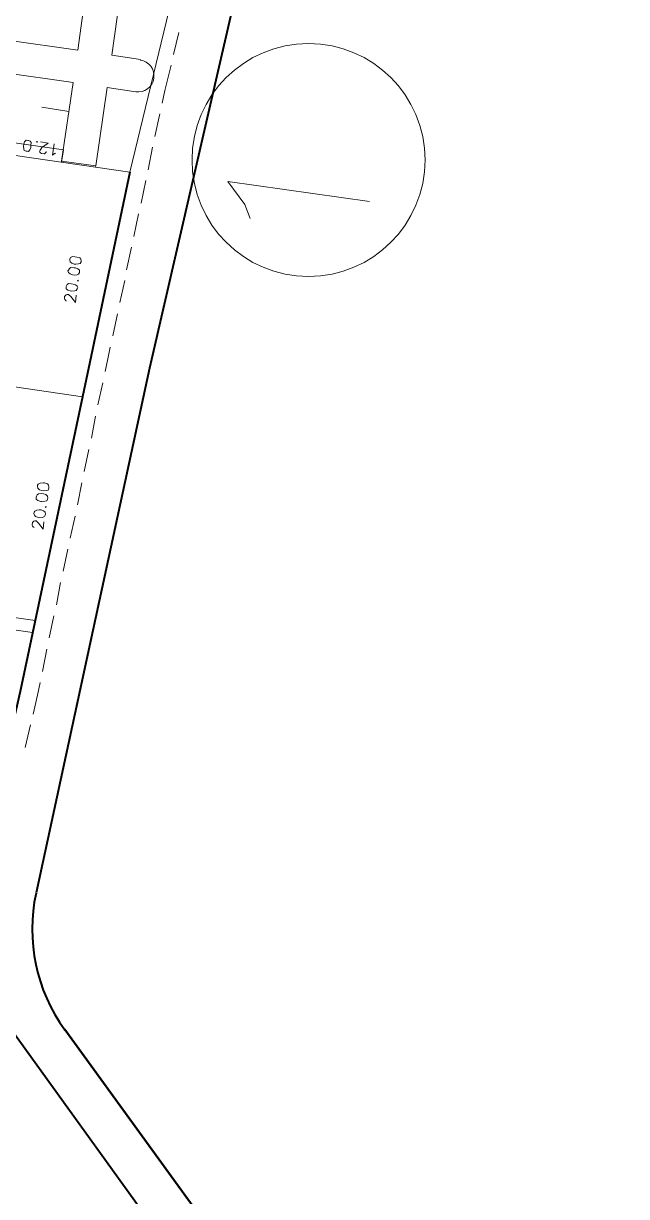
# Model space of a CAD drawing. Header units: metres. Extents: x -977055 to 805873, y -1033982 to 242021.
# Drawn here: x 2776.6 to 2829.6, y 828 to 931.1 of the extents above; entities that cross this region are included whole.
import ezdxf

# ---------------------------------------------------------------- set-up
doc = ezdxf.new("R2010")
doc.units = ezdxf.units.M
for name, color, linetype in [('PDF_0', 7, 'Continuous'), ('PDF_acera', 7, 'Continuous'), ('PDF_COTAS', 7, 'Continuous'), ('PDF_Especificaciones', 7, 'Continuous'), ('PDF_Garita', 7, 'Continuous'), ('PDF_linea de centro', 7, 'Continuous'), ('PDF_LOTES', 7, 'Continuous'), ('PDF_Poligono Ceres', 7, 'Continuous')]:
    doc.layers.add(name, color=color, linetype=linetype)

# ---------------------------------------------------------------- blocks, each defined once
blk = doc.blocks.new('CALLE')
at = {"layer": 'PDF_0', "lineweight": 9}
for points in [[(-118.159776, -293.134464), (-119.768544, -292.922784)], [(-115.15392, -293.473152), (-116.042976, -293.38848), (-117.397728, -293.219136)], [(-112.783104, -293.684832), (-114.349536, -293.557824)], [(-110.412288, -293.938848), (-111.97872, -293.769504)], [(-108.041472, -294.150528), (-109.607904, -294.02352)], [(-105.670656, -294.404544), (-107.237088, -294.2352)], [(-103.29984, -294.65856), (-104.866272, -294.489216)], [(-100.929024, -294.87024), (-102.495456, -294.743232)], [(-98.558208, -295.124256), (-100.12464, -294.954912)], [(-96.187392, -295.335936), (-97.753824, -295.208928)], [(-93.816576, -295.589952), (-95.383008, -295.420608)], [(-91.276416, -295.843968), (-92.123136, -295.759296), (-93.012192, -295.674624)], [(-88.9056, -296.097984), (-90.472032, -295.92864)], [(-86.534784, -296.352), (-88.101216, -296.182656)], [(-84.163968, -296.56368), (-85.772736, -296.394336)], [(-81.793152, -296.817696), (-83.40192, -296.648352)], [(-79.422336, -297.071712), (-81.031104, -296.902368)], [(-77.05152, -297.283392), (-78.660288, -297.156384)], [(-74.680704, -297.537408), (-76.289472, -297.368064)], [(-71.209152, -297.960768), (-73.0296, -297.706752), (-73.918656, -297.62208)], [(-68.880672, -298.25712), (-70.447104, -298.04544)]]:
    blk.add_lwpolyline(points, dxfattribs=at)
at = {"layer": 'PDF_acera', "lineweight": 9}
for points in [[(-111.724704, -292.584096), (-109.184544, -217.903392), (-107.787456, -216.633312), (-76.755168, -217.691712), (-75.442752, -219.046464), (-77.89824, -291.102336), (-78.787296, -291.06)], [(-78.787296, -293.473152), (-78.871968, -293.473152)], [(-78.95664, -295.886304), (-49.575456, -299.73888)]]:
    blk.add_lwpolyline(points, dxfattribs=at)
at = {"layer": 'PDF_COTAS', "lineweight": 9}
for points in [[(-78.279264, -288.604512), (-78.279264, -288.689184), (-78.152256, -288.773856), (-77.982912, -288.816192), (-77.855904, -288.816192), (-77.644224, -288.816192), (-77.559552, -288.73152), (-77.517216, -288.604512), (-77.517216, -288.562176), (-77.517216, -288.435168), (-77.644224, -288.350496), (-77.813568, -288.30816), (-77.940576, -288.30816), (-78.152256, -288.350496), (-78.236928, -288.392832), (-78.279264, -288.51984)], [(-103.426848, -291.779712), (-103.553856, -291.822048), (-103.638528, -291.90672), (-103.680864, -292.1184), (-103.680864, -292.203072), (-103.638528, -292.414752), (-103.553856, -292.54176), (-103.469184, -292.584096), (-103.384512, -292.584096), (-103.257504, -292.54176), (-103.172832, -292.414752), (-103.130496, -292.245408), (-103.130496, -292.1184), (-103.172832, -291.949056), (-103.257504, -291.822048), (-103.342176, -291.779712)], [(-102.283776, -291.822048), (-102.410784, -291.822048), (-102.495456, -291.949056), (-102.537792, -292.160736), (-102.537792, -292.245408), (-102.495456, -292.457088), (-102.45312, -292.584096), (-102.326112, -292.626432), (-102.24144, -292.626432), (-102.114432, -292.584096), (-102.02976, -292.457088), (-101.987424, -292.287744), (-101.987424, -292.160736), (-102.02976, -291.949056), (-102.114432, -291.864384), (-102.199104, -291.822048)], [(-101.521728, -291.822048), (-101.648736, -291.864384), (-101.733408, -291.991392), (-101.775744, -292.160736), (-101.775744, -292.287744), (-101.733408, -292.457088), (-101.691072, -292.584096), (-101.564064, -292.626432), (-101.479392, -292.626432), (-101.352384, -292.584096), (-101.267712, -292.499424), (-101.225376, -292.287744), (-101.225376, -292.203072), (-101.267712, -291.991392), (-101.352384, -291.864384), (-101.437056, -291.822048)], [(-87.42384, -292.33008), (-87.550848, -292.33008), (-87.63552, -292.457088), (-87.677856, -292.626432), (-87.677856, -292.75344), (-87.63552, -292.96512), (-87.593184, -293.049792), (-87.466176, -293.092128), (-87.381504, -293.134464), (-87.296832, -293.092128), (-87.21216, -292.96512), (-87.169824, -292.795776), (-87.169824, -292.668768), (-87.169824, -292.457088), (-87.254496, -292.372416), (-87.381504, -292.33008)], [(-86.280768, -292.33008), (-86.407776, -292.372416), (-86.492448, -292.499424), (-86.534784, -292.668768), (-86.534784, -292.795776), (-86.492448, -293.007456), (-86.450112, -293.092128), (-86.323104, -293.134464), (-86.238432, -293.134464), (-86.15376, -293.134464), (-86.069088, -293.007456), (-86.026752, -292.838112), (-86.026752, -292.711104), (-86.026752, -292.499424), (-86.111424, -292.414752), (-86.238432, -292.372416)], [(-85.51872, -292.372416), (-85.645728, -292.414752), (-85.7304, -292.54176), (-85.772736, -292.711104), (-85.772736, -292.838112), (-85.7304, -293.007456), (-85.688064, -293.134464), (-85.561056, -293.1768), (-85.476384, -293.1768), (-85.391712, -293.134464), (-85.30704, -293.049792), (-85.264704, -292.838112), (-85.264704, -292.711104), (-85.264704, -292.54176), (-85.349376, -292.414752), (-85.476384, -292.372416)]]:
    blk.add_lwpolyline(points, close=True, dxfattribs=at)
for points in [[(-78.152256, -289.916928), (-78.194592, -289.916928), (-78.279264, -289.874592), (-78.3216, -289.832256), (-78.3216, -289.78992), (-78.3216, -289.620576), (-78.279264, -289.535904), (-78.236928, -289.493568), (-78.194592, -289.451232), (-78.10992, -289.493568), (-78.025248, -289.535904), (-77.89824, -289.57824), (-77.559552, -290.0016), (-77.517216, -289.451232)], [(-77.601888, -289.197216), (-77.559552, -289.239552), (-77.517216, -289.197216), (-77.559552, -289.15488)], [(-78.194592, -290.594304), (-78.236928, -290.509632), (-78.363936, -290.382624), (-77.559552, -290.42496)], [(-104.400576, -291.90672), (-104.35824, -291.822048), (-104.315904, -291.779712), (-104.231232, -291.737376), (-104.061888, -291.737376), (-104.019552, -291.779712), (-103.977216, -291.822048), (-103.93488, -291.90672), (-103.93488, -291.991392), (-103.977216, -292.033728), (-104.061888, -292.160736), (-104.442912, -292.54176), (-103.93488, -292.54176)], [(-102.87648, -292.499424), (-102.918816, -292.54176), (-102.87648, -292.584096), (-102.834144, -292.54176)], [(-88.397568, -292.457088), (-88.397568, -292.414752), (-88.355232, -292.372416), (-88.312896, -292.33008), (-88.228224, -292.287744), (-88.101216, -292.287744), (-88.016544, -292.33008), (-87.974208, -292.372416), (-87.931872, -292.457088), (-87.931872, -292.54176), (-87.974208, -292.584096), (-88.05888, -292.711104), (-88.439904, -293.092128), (-87.931872, -293.092128)], [(-86.915808, -293.049792), (-86.915808, -293.092128), (-86.915808, -293.134464), (-86.873472, -293.092128)]]:
    blk.add_lwpolyline(points, dxfattribs=at)
at = {"layer": 'PDF_Especificaciones', "lineweight": 20}
blk.add_lwpolyline([(-81.28512, -304.60752), (-80.353728, -304.141824), (-78.871968, -302.787072), (-79.210656, -312.778368)], dxfattribs=at)
blk.add_circle((-76.776336, -308.227248), 8.14968, dxfattribs=at)
at = {"layer": 'PDF_Garita', "lineweight": 20}
blk.add_lwpolyline([(-71.039808, -295.801632), (-70.955136, -293.769504), (-65.40912, -293.938848), (-65.324448, -291.525696), (-70.870464, -291.356352), (-70.70112, -286.40304), (-72.987264, -286.318368), (-73.156608, -291.27168), (-78.702624, -291.06), (-78.787296, -293.473152), (-73.24128, -293.684832), (-73.325952, -295.71696)], dxfattribs=at)
blk.add_arc((-72.204048, -295.738128), 1.121904, 177.98950883, 357.98949192, dxfattribs=at)
at = {"layer": 'PDF_linea de centro', "lineweight": 9}
blk.add_lwpolyline([(-75.188736, -291.187008), (-75.104064, -289.281888)], dxfattribs=at)
at = {"layer": 'PDF_LOTES', "lineweight": 20}
for points in [[(-110.539296, -283.143168), (-110.877984, -292.668768), (-94.959648, -294.277536), (-94.536288, -283.693536)], [(-94.536288, -283.693536), (-94.959648, -294.277536), (-78.95664, -295.886304), (-78.53328, -284.243904)]]:
    blk.add_lwpolyline(points, close=True, dxfattribs=at)
at = {"layer": 'PDF_Poligono Ceres', "lineweight": 40}
for points in [[(-78.95664, -295.886304), (-92.038464, -294.573888), (-115.915968, -292.160736), (-134.882496, -289.916928), (-162.14688, -314.387136)], [(98.177184, -311.762304), (80.565408, -311.889312), (64.13904, -311.423616), (44.156448, -312.01632), (32.133024, -312.355008), (0.21168, -310.449888), (-27.73008, -307.613376), (-52.49664, -303.506784), (-92.461824, -298.722816), (-129.802176, -294.785568)]]:
    blk.add_lwpolyline(points, dxfattribs=at)
blk.add_lwpolyline([(-160.03008, -316.67328), (-139.116096, -297.791424)], close=True, dxfattribs=at)
blk.add_arc((-131.093423, -306.703156), 12.00226, 83.94654086, 132.03368379, dxfattribs=at)

msp = doc.modelspace()

# ---------------------------------------------------------------- block references
at = {"xscale": 1.255773352820658, "yscale": 1.255773352820658, "zscale": 1.255773352820658, "rotation": 83.85573648860341}
msp.add_blockref('CALLE', (2427.15058, 1056.36283, 1015.371), dxfattribs=at)

doc.saveas('drawing.dxf')
